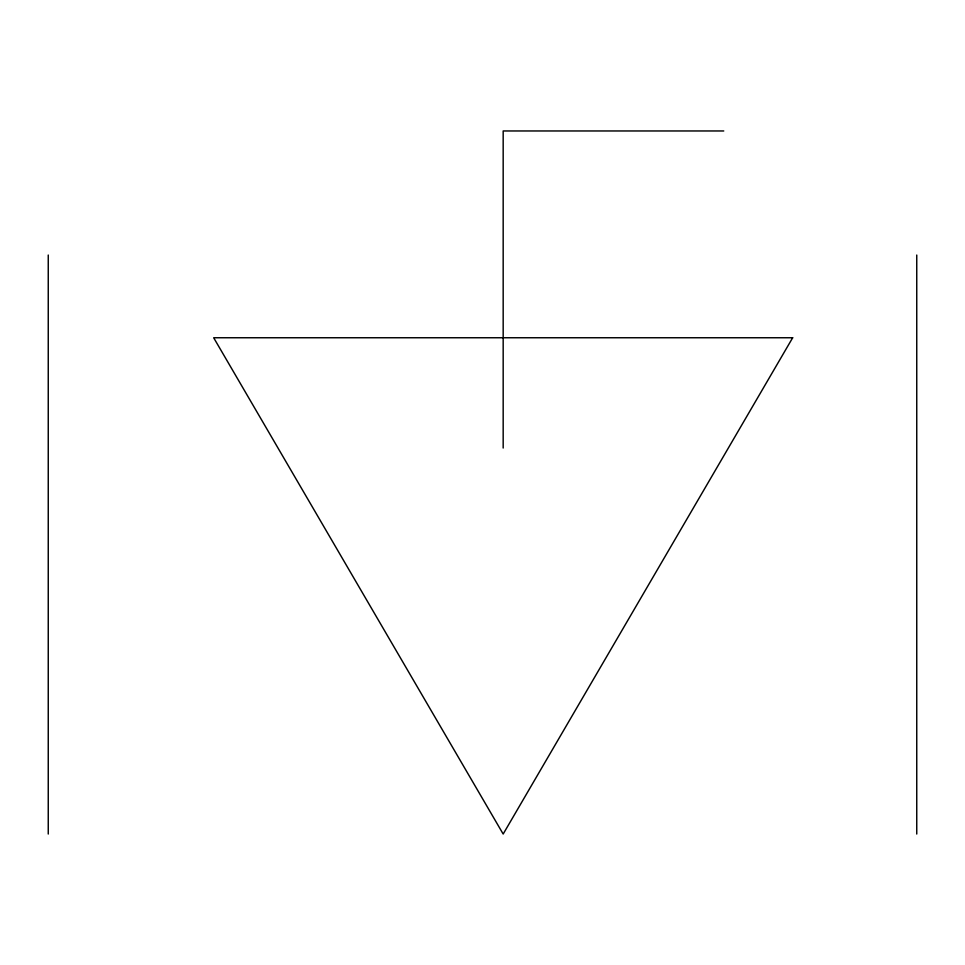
<?xml version="1.0" encoding="UTF-8"?>
<svg xmlns="http://www.w3.org/2000/svg" width="965" height="965" viewBox="0 0 965 965"><rect width="100%" height="100%" fill="white"/><g stroke="black" fill="none" stroke-linecap="round" stroke-linejoin="round"><path stroke-width="1.45" d="M723.75 130.963L503.175 130.963L503.175 448.037M916.75 255.037L916.75 834.037M48.25 255.037L48.25 834.037M792.675 337.75L503.175 834.037L213.675 337.75L792.675 337.75"/></g></svg>
